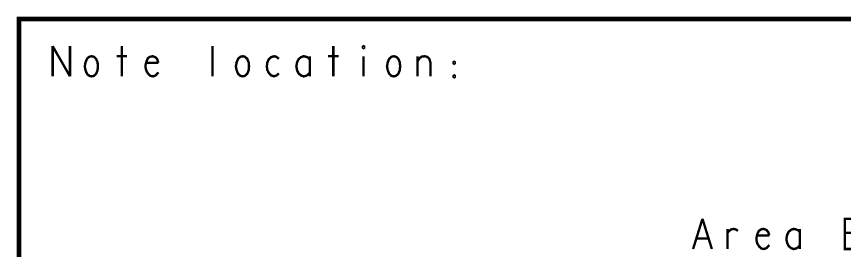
# Model space of a CAD drawing. Header units: millimetres. Extents: x 3885 to 4350, y -149 to 182.
# Drawn here: x 4070.64 to 4114.48, y 33.72 to 46.12 of the extents above; entities that cross this region are included whole.
import ezdxf

# ---------------------------------------------------------------- set-up
doc = ezdxf.new("R2010")
doc.units = ezdxf.units.MM
doc.header["$LTSCALE"] = 23.1
doc.layers.get('0').update_dxf_attribs({"linetype": 'CONTINUOUS'})

msp = doc.modelspace()

# ---------------------------------------------------------------- linework, layer by layer
for points, const_width in [([(4070.768, 45.989), (4159.372, 45.989), (4159.372, -80.121), (4070.768, -80.121)], 0.254), ([(4089.013, 44.44), (4088.973, 44.467), (4088.973, 44.52), (4089.013, 44.547), (4089.053, 44.52), (4089.053, 44.467)], 0.127), ([(4074.611, 42.947), (4074.492, 42.973), (4074.372, 43.08), (4074.293, 43.267), (4074.253, 43.48), (4074.293, 43.693), (4074.372, 43.88), (4074.492, 43.987), (4074.611, 44.013), (4074.731, 43.987), (4074.85, 43.88), (4074.929, 43.693), (4074.949, 43.48), (4074.929, 43.267), (4074.85, 43.08), (4074.731, 42.973)], 0.127), ([(4082.612, 42.947), (4082.493, 42.973), (4082.373, 43.08), (4082.294, 43.267), (4082.254, 43.48), (4082.294, 43.693), (4082.373, 43.88), (4082.493, 43.987), (4082.612, 44.013), (4082.732, 43.987), (4082.851, 43.88), (4082.93, 43.693), (4082.95, 43.48), (4082.93, 43.267), (4082.851, 43.08), (4082.732, 42.973)], 0.127), ([(4090.613, 42.947), (4090.494, 42.973), (4090.374, 43.08), (4090.295, 43.267), (4090.255, 43.48), (4090.295, 43.693), (4090.374, 43.88), (4090.494, 43.987), (4090.613, 44.013), (4090.733, 43.987), (4090.852, 43.88), (4090.931, 43.693), (4090.951, 43.48), (4090.931, 43.267), (4090.852, 43.08), (4090.733, 42.973)], 0.127), ([(4093.814, 43.613), (4093.774, 43.64), (4093.774, 43.693), (4093.814, 43.72), (4093.853, 43.693), (4093.853, 43.64)], 0.127), ([(4093.814, 42.893), (4093.774, 42.92), (4093.774, 42.973), (4093.814, 43), (4093.853, 42.973), (4093.853, 42.92)], 0.127)]:
    msp.add_lwpolyline(points, close=True, dxfattribs=dict(const_width=const_width))
at = {"const_width": 0.127}
for points in [[(4072.553, 42.947), (4072.553, 44.547)], [(4072.553, 44.547), (4073.469, 42.947)], [(4073.469, 42.947), (4073.469, 44.547)], [(4076.211, 44.547), (4076.211, 42.947)], [(4081.012, 42.947), (4081.012, 44.547)], [(4087.413, 44.547), (4087.413, 42.947)], [(4075.933, 44.013), (4076.49, 44.013)], [(4078.15, 43.667), (4078.09, 43.853), (4077.991, 43.96), (4077.851, 44.013), (4077.712, 43.987), (4077.593, 43.907), (4077.513, 43.72), (4077.473, 43.56), (4077.473, 43.4), (4077.513, 43.24), (4077.613, 43.08), (4077.732, 42.973), (4077.871, 42.947), (4078.01, 43), (4078.15, 43.16)], [(4084.531, 43.88), (4084.391, 43.987), (4084.272, 44.013), (4084.113, 43.96), (4083.993, 43.853), (4083.914, 43.667), (4083.894, 43.48), (4083.914, 43.293), (4083.993, 43.133), (4084.113, 43), (4084.272, 42.947), (4084.411, 43), (4084.531, 43.107)], [(4086.171, 43.827), (4086.091, 43.933), (4085.972, 43.987), (4085.832, 44.013), (4085.693, 43.96), (4085.574, 43.853), (4085.494, 43.693), (4085.454, 43.48), (4085.494, 43.267), (4085.574, 43.107), (4085.693, 43), (4085.832, 42.947), (4085.972, 42.973), (4086.091, 43.053), (4086.171, 43.16)], [(4086.171, 42.947), (4086.171, 44.013)], [(4087.134, 44.013), (4087.691, 44.013)], [(4089.013, 44.013), (4089.013, 42.947)], [(4091.875, 43.747), (4091.955, 43.88), (4092.074, 43.987), (4092.233, 44.013), (4092.373, 43.987), (4092.492, 43.88), (4092.552, 43.693), (4092.552, 42.947)], [(4091.875, 42.947), (4091.875, 44.013)], [(4077.513, 43.667), (4078.15, 43.667)], [(4106.461, 33.8), (4106.958, 35.401)], [(4106.958, 35.401), (4107.456, 33.8)], [(4115.119, 34.654), (4115.198, 34.734), (4115.258, 34.867), (4115.298, 35.054), (4115.258, 35.214), (4115.178, 35.321), (4115.039, 35.401), (4114.502, 35.401), (4114.502, 33.8), (4115.158, 33.8), (4115.298, 33.907), (4115.377, 34.067), (4115.417, 34.254), (4115.377, 34.44), (4115.258, 34.6), (4115.119, 34.654), (4114.502, 34.654)], [(4108.28, 34.654), (4108.379, 34.76), (4108.479, 34.84), (4108.618, 34.867), (4108.718, 34.84), (4108.837, 34.76)], [(4108.28, 33.8), (4108.28, 34.867)], [(4110.497, 34.52), (4110.437, 34.707), (4110.338, 34.814), (4110.199, 34.867), (4110.059, 34.84), (4109.94, 34.76), (4109.86, 34.574), (4109.82, 34.414), (4109.82, 34.254), (4109.86, 34.094), (4109.96, 33.934), (4110.079, 33.827), (4110.218, 33.8), (4110.358, 33.854), (4110.497, 34.014)], [(4112.117, 34.68), (4112.038, 34.787), (4111.918, 34.84), (4111.779, 34.867), (4111.64, 34.814), (4111.52, 34.707), (4111.441, 34.547), (4111.401, 34.334), (4111.441, 34.12), (4111.52, 33.96), (4111.64, 33.854), (4111.779, 33.8), (4111.918, 33.827), (4112.038, 33.907), (4112.117, 34.014)], [(4112.117, 33.8), (4112.117, 34.867)], [(4107.277, 34.36), (4106.64, 34.36)], [(4109.86, 34.52), (4110.497, 34.52)]]:
    msp.add_lwpolyline(points, dxfattribs=at)

doc.saveas('drawing.dxf')
